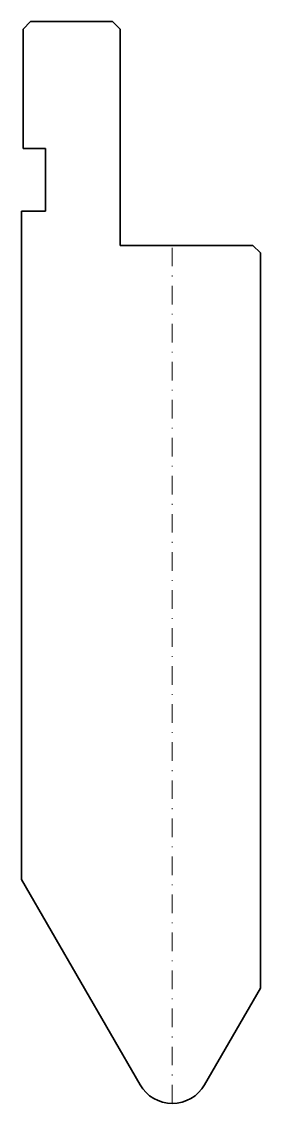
# Model space of a CAD drawing. Header units: millimetres. Extents: x -20 to 12, y 0 to 145.
import ezdxf

# ---------------------------------------------------------------- set-up
doc = ezdxf.new("R2010")
doc.units = ezdxf.units.MM
doc.header["$LTSCALE"] = 5
doc.linetypes.add('AUSGEZOGEN', pattern=[0])
doc.linetypes.add('DASHDOT', pattern=[1, 0.5, -0.25, 0, -0.25])
doc.layers.add('2', color=7, linetype='Continuous')

msp = doc.modelspace()

# ---------------------------------------------------------------- linework, layer by layer
at = {"layer": '2', "color": 7, "linetype": 'AUSGEZOGEN', "lineweight": 35}
for p, q in [((-19, 145), (-20, 144)), ((-20, 144), (-20, 128)), ((-8, 145), (-19, 145)), ((-7, 144), (-8, 145)), ((-7, 115), (-7, 144)), ((-20, 128), (-17, 128)), ((-17, 128), (-17, 119.6)), ((-17, 119.6), (-20.2, 119.6)), ((-20.2, 119.6), (-20.2, 29.99)), ((10.8, 115), (-7, 115)), ((11.8, 114), (10.8, 115)), ((11.8, 15.44), (11.8, 114)), ((-20.2, 29.99), (-4.33, 2.5)), ((4.33, 2.5), (11.8, 15.44))]:
    msp.add_line(p, q, dxfattribs=at)
at = {"layer": '2', "color": 7, "linetype": 'DASHDOT', "lineweight": 18}
msp.add_line((0, 0), (0, 115), dxfattribs=at)
at = {"layer": '2', "color": 7, "linetype": 'AUSGEZOGEN', "lineweight": 35}
msp.add_arc((0, 5), 5, 210, 330, dxfattribs=at)

doc.saveas('drawing.dxf')
